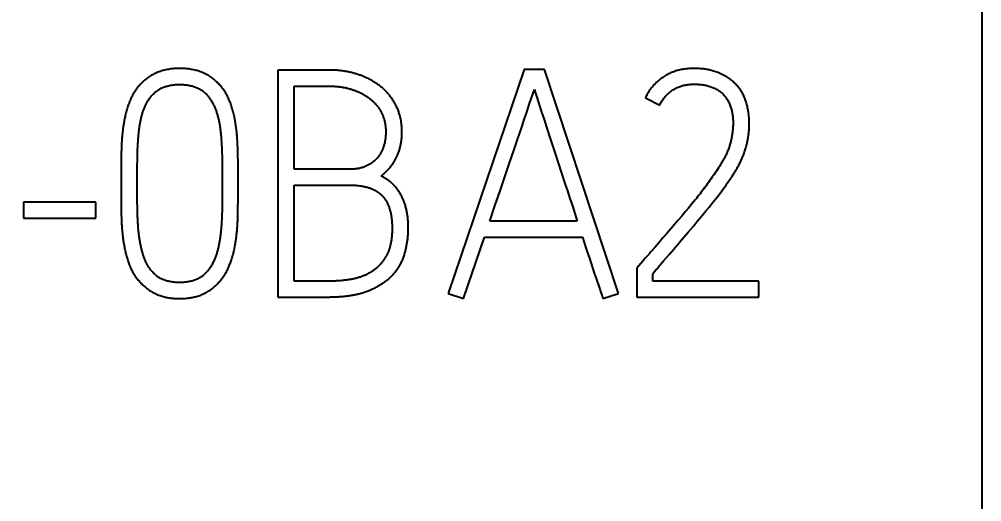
# Model space of a CAD drawing. Extents: x 0 to 420, y 0 to 297.
# Drawn here: x 139.52 to 146.31, y 170.71 to 174.1 of the extents above; entities that cross this region are included whole.
import ezdxf
from ezdxf.enums import TextEntityAlignment as Align

# ---------------------------------------------------------------- set-up
doc = ezdxf.new("R2010")
doc.units = 0
doc.header["$LTSCALE"] = 23.1
for name, color, linetype in [('10000_FRONT', 7, 'CONTINUOUS'), ('10100_DIM_FRONT', 7, 'CONTINUOUS'), ('10500_FRONT_LABELING', 7, 'CONTINUOUS')]:
    doc.layers.add(name, color=color, linetype=linetype)
doc.dimstyles.get("Standard").update_dxf_attribs({"dimtxt": 2.5, "dimasz": 2.5, "dimexe": 1.25, "dimexo": 0.625, "dimtad": 1, "dimcen": 2.5, "dimazin": 3, "dimtfac": 1, "dimtmove": 0, "dimatfit": 3})

# ---------------------------------------------------------------- blocks, each defined once
blk = doc.blocks.new('*D1')
at = {"layer": '10100_DIM_FRONT', "linetype": 'CONTINUOUS'}
for p, q in [((146.3081, 189.647), (146.3081, 124.8979)), ((102.8081, 149.198), (102.8081, 124.8979)), ((102.8081, 126.8979), (124.5581, 126.8979)), ((146.3081, 126.8979), (124.5581, 126.8979))]:
    blk.add_line(p, q, dxfattribs=at)
for points in [[(106.3081, 127.3979), (102.8081, 126.8979), (106.3081, 126.3979)], [(142.8081, 126.3979), (146.3081, 126.8979), (142.8081, 127.3979)]]:
    blk.add_solid(points, dxfattribs=at)
blk.add_text('43,5', height=3.5, dxfattribs=at).set_placement((120.5248, 127.7729), (130.2748, 127.7729), align=Align.FIT)

msp = doc.modelspace()

# ---------------------------------------------------------------- linework, layer by layer
at = {"layer": '10000_FRONT', "color": 7, "linetype": 'CONTINUOUS'}
msp.add_line((146.3081, 234.648), (146.3081, 144.648), dxfattribs=at)
at = {"layer": '10500_FRONT_LABELING', "color": 7, "linetype": 'CONTINUOUS'}
for p, q in [((141.3466, 173.7457), (141.3466, 172.148)), ((143.0829, 173.7502), (142.5481, 172.1724)), ((143.2261, 173.7502), (143.0829, 173.7502)), ((143.7475, 172.1724), (143.2261, 173.7502)), ((141.4607, 173.0467), (141.4607, 173.6326)), ((143.1718, 173.5553), (143.2058, 173.4494)), ((143.9376, 173.5505), (144.0383, 173.4994)), ((143.2058, 173.4494), (143.2229, 173.3964)), ((143.0386, 173.2643), (143.0658, 173.3435)), ((143.0658, 173.3435), (143.0837, 173.3964)), ((143.2229, 173.3964), (143.2401, 173.3435)), ((143.2401, 173.3435), (143.266, 173.2642)), ((140.363, 173.2641), (140.364, 173.2764)), ((140.364, 173.2764), (140.3652, 173.2886)), ((140.9438, 173.3021), (140.945, 173.2899)), ((140.945, 173.2899), (140.9461, 173.2777)), ((140.9461, 173.2777), (140.9472, 173.2655)), ((140.9472, 173.2655), (140.9481, 173.2533)), ((140.3586, 173.1908), (140.3592, 173.203)), ((140.3592, 173.203), (140.3598, 173.2152)), ((140.3598, 173.2152), (140.3604, 173.2275)), ((140.3604, 173.2275), (140.3612, 173.2397)), ((140.3612, 173.2397), (140.3621, 173.2519)), ((140.3621, 173.2519), (140.363, 173.2641)), ((140.9481, 173.2533), (140.949, 173.241)), ((140.949, 173.241), (140.9498, 173.2288)), ((140.9498, 173.2288), (140.9505, 173.2165)), ((140.9505, 173.2165), (140.9511, 173.2042)), ((140.9511, 173.2042), (140.9516, 173.1919)), ((141.0639, 173.2005), (141.0632, 173.2172)), ((141.0644, 173.1838), (141.0639, 173.2005)), ((143.0114, 173.1851), (143.0386, 173.2643)), ((143.266, 173.2642), (143.3007, 173.1585)), ((140.2428, 173.1506), (140.2424, 173.1255)), ((140.2432, 173.1673), (140.2428, 173.1506)), ((140.2436, 173.184), (140.2432, 173.1673)), ((140.3569, 173.1295), (140.3573, 173.1479)), ((140.3573, 173.1479), (140.3578, 173.1663)), ((140.3578, 173.1663), (140.3582, 173.1785)), ((140.3582, 173.1785), (140.3586, 173.1908)), ((140.9516, 173.1919), (140.9521, 173.1796)), ((140.9521, 173.1796), (140.9527, 173.1611)), ((140.9527, 173.1611), (140.9531, 173.1427)), ((140.9531, 173.1427), (140.9535, 173.1242)), ((141.0649, 173.1671), (141.0644, 173.1838)), ((141.0654, 173.142), (141.0649, 173.1671)), ((141.066, 173.1002), (141.0654, 173.142)), ((142.9753, 173.0794), (142.9933, 173.1323)), ((142.9933, 173.1323), (143.0114, 173.1851)), ((143.3007, 173.1585), (143.3443, 173.0265)), ((140.2424, 173.1255), (140.2417, 173.0585)), ((140.3558, 173.0499), (140.3561, 173.0805)), ((140.3561, 173.0805), (140.3565, 173.105)), ((140.3565, 173.105), (140.3569, 173.1295)), ((140.9535, 173.1242), (140.9539, 173.0996)), ((140.9539, 173.0996), (140.9543, 173.0688)), ((140.9543, 173.0688), (140.9546, 173.038)), ((141.0665, 173.0416), (141.066, 173.1002)), ((142.9483, 173.0001), (142.9753, 173.0794)), ((140.2413, 173.0082), (140.2412, 172.9335)), ((140.2417, 173.0585), (140.2413, 173.0082)), ((140.3553, 172.9641), (140.3554, 172.9947)), ((140.3554, 172.9947), (140.3556, 173.0254)), ((140.3556, 173.0254), (140.3558, 173.0499)), ((140.9546, 173.038), (140.9548, 173.0134)), ((140.9548, 173.0134), (140.955, 172.9826)), ((141.0668, 172.9914), (141.0665, 173.0416)), ((141.8522, 173.0467), (141.4607, 173.0467)), ((142.9126, 172.8944), (142.9483, 173.0001)), ((143.3443, 173.0265), (143.3705, 172.9472)), ((144.4141, 172.9998), (144.4061, 172.9883)), ((144.4221, 173.0114), (144.4141, 172.9998)), ((144.43, 173.023), (144.4221, 173.0114)), ((144.4378, 173.0347), (144.43, 173.023)), ((144.4456, 173.0465), (144.4378, 173.0347)), ((144.4532, 173.0583), (144.4456, 173.0465)), ((140.2412, 172.9335), (140.2413, 172.8788)), ((140.3553, 172.9205), (140.3553, 172.9641)), ((140.955, 172.9335), (140.9549, 172.9075)), ((140.955, 172.9826), (140.955, 172.9335)), ((141.0669, 172.9579), (141.0668, 172.9914)), ((141.0668, 172.8864), (141.0669, 172.9579)), ((141.4607, 172.2589), (141.4607, 172.9358)), ((143.3705, 172.9472), (143.3879, 172.8944)), ((144.365, 172.9312), (144.3566, 172.92)), ((144.3733, 172.9425), (144.365, 172.9312)), ((144.3816, 172.9539), (144.3733, 172.9425)), ((144.3898, 172.9653), (144.3816, 172.9539)), ((144.398, 172.9768), (144.3898, 172.9653)), ((144.4061, 172.9883), (144.398, 172.9768)), ((144.4964, 172.9233), (144.5056, 172.9361)), ((144.5056, 172.9361), (144.5147, 172.949)), ((144.5147, 172.949), (144.5237, 172.9619)), ((144.5237, 172.9619), (144.5327, 172.9749)), ((140.2413, 172.8788), (140.2418, 172.8241)), ((140.3554, 172.8945), (140.3553, 172.9205)), ((140.3556, 172.8685), (140.3554, 172.8945)), ((140.3558, 172.8425), (140.3556, 172.8685)), ((140.9548, 172.8815), (140.9546, 172.8554)), ((140.9549, 172.9075), (140.9548, 172.8815)), ((141.0664, 172.8313), (141.0668, 172.8864)), ((142.8769, 172.7886), (142.9126, 172.8944)), ((143.3879, 172.8944), (143.4052, 172.8415)), ((144.3139, 172.8643), (144.3052, 172.8532)), ((144.3225, 172.8753), (144.3139, 172.8643)), ((144.3311, 172.8864), (144.3225, 172.8753)), ((144.3396, 172.8976), (144.3311, 172.8864)), ((144.3481, 172.9087), (144.3396, 172.8976)), ((144.3566, 172.92), (144.3481, 172.9087)), ((144.4397, 172.8478), (144.4493, 172.8603)), ((144.4493, 172.8603), (144.4589, 172.8728)), ((144.4589, 172.8728), (144.4684, 172.8853)), ((144.4684, 172.8853), (144.4778, 172.8979)), ((144.4778, 172.8979), (144.4871, 172.9106)), ((144.4871, 172.9106), (144.4964, 172.9233)), ((139.5543, 172.8159), (139.5543, 172.7027)), ((140.0644, 172.8159), (139.5543, 172.8159)), ((140.0644, 172.7027), (140.0644, 172.8159)), ((140.2418, 172.8241), (140.2425, 172.7616)), ((140.3562, 172.81), (140.3558, 172.8425)), ((140.3566, 172.784), (140.3562, 172.81)), ((140.9539, 172.7969), (140.9535, 172.7708)), ((140.9544, 172.8294), (140.9539, 172.7969)), ((140.9546, 172.8554), (140.9544, 172.8294)), ((141.0657, 172.7685), (141.0664, 172.8313)), ((143.4052, 172.8415), (143.4224, 172.7886)), ((144.2655, 172.8041), (144.2521, 172.7879)), ((144.2788, 172.8204), (144.2655, 172.8041)), ((144.2877, 172.8313), (144.2788, 172.8204)), ((144.2964, 172.8423), (144.2877, 172.8313)), ((144.3052, 172.8532), (144.2964, 172.8423)), ((144.3858, 172.7802), (144.4007, 172.7985)), ((144.4007, 172.7985), (144.4154, 172.8169)), ((144.4154, 172.8169), (144.43, 172.8354)), ((144.43, 172.8354), (144.4397, 172.8478)), ((140.2425, 172.7616), (140.2429, 172.7382)), ((140.2429, 172.7382), (140.2433, 172.7226)), ((140.3569, 172.7645), (140.3566, 172.784)), ((140.3574, 172.745), (140.3569, 172.7645)), ((140.3579, 172.7255), (140.3574, 172.745)), ((140.3584, 172.7125), (140.3579, 172.7255)), ((140.9526, 172.7318), (140.9521, 172.7188)), ((140.9531, 172.7513), (140.9526, 172.7318)), ((140.9535, 172.7708), (140.9531, 172.7513)), ((141.0646, 172.7135), (141.065, 172.7292)), ((141.065, 172.7292), (141.0653, 172.7449)), ((141.0653, 172.7449), (141.0657, 172.7685)), ((142.8412, 172.6828), (142.8769, 172.7886)), ((143.4224, 172.7886), (143.4395, 172.7357)), ((143.4395, 172.7357), (143.4566, 172.6828)), ((144.2206, 172.7502), (144.1934, 172.7181)), ((144.2386, 172.7717), (144.2206, 172.7502)), ((144.2521, 172.7879), (144.2386, 172.7717)), ((144.3359, 172.7194), (144.3659, 172.7558)), ((144.3659, 172.7558), (144.3858, 172.7802)), ((139.5543, 172.7027), (140.0644, 172.7027)), ((140.2433, 172.7226), (140.2437, 172.707)), ((140.2437, 172.707), (140.2442, 172.6914)), ((140.2442, 172.6914), (140.2449, 172.6758)), ((140.3589, 172.6995), (140.3584, 172.7125)), ((140.3596, 172.6865), (140.3589, 172.6995)), ((140.3603, 172.6735), (140.3596, 172.6865)), ((140.9496, 172.6668), (140.9487, 172.6539)), ((140.9516, 172.7058), (140.9511, 172.6928)), ((140.9521, 172.7188), (140.9516, 172.7058)), ((141.0641, 172.6978), (141.0646, 172.7135)), ((143.4566, 172.6828), (142.8412, 172.6828)), ((144.1435, 172.6593), (144.1161, 172.6273)), ((144.1662, 172.686), (144.1435, 172.6593)), ((144.1934, 172.7181), (144.1662, 172.686)), ((144.2754, 172.647), (144.3057, 172.6831)), ((144.3057, 172.6831), (144.3359, 172.7194)), ((140.3631, 172.6348), (140.3621, 172.6477)), ((140.3643, 172.6219), (140.3631, 172.6348)), ((140.3656, 172.609), (140.3643, 172.6219)), ((140.9477, 172.6409), (140.9465, 172.628)), ((140.9487, 172.6539), (140.9477, 172.6409)), ((144.0887, 172.5953), (144.0612, 172.5634)), ((144.1161, 172.6273), (144.0887, 172.5953)), ((144.2398, 172.605), (144.2754, 172.647)), ((142.6555, 172.1369), (142.8032, 172.5696)), ((142.8032, 172.5696), (143.4946, 172.5696)), ((143.4946, 172.5696), (143.5063, 172.5323)), ((143.5063, 172.5323), (143.5181, 172.4951)), ((144.0336, 172.5316), (144.006, 172.4998)), ((144.0612, 172.5634), (144.0336, 172.5316)), ((143.5181, 172.4951), (143.5301, 172.4579)), ((143.5301, 172.4579), (143.5422, 172.4207)), ((144.1066, 172.4498), (144.1373, 172.4856)), ((144.1373, 172.4856), (144.1476, 172.4975)), ((143.5422, 172.4207), (143.5544, 172.3836)), ((143.5544, 172.3836), (143.5668, 172.3466)), ((143.9045, 172.3835), (143.8772, 172.3521)), ((143.9506, 172.4364), (143.9368, 172.4205)), ((144.0402, 172.372), (144.0555, 172.39)), ((144.0555, 172.39), (144.0657, 172.4019)), ((144.0657, 172.4019), (144.1066, 172.4498)), ((143.5668, 172.3466), (143.5794, 172.3096)), ((143.8772, 172.3521), (143.8772, 172.148)), ((143.9891, 172.3122), (143.9942, 172.3182)), ((144.0299, 172.3601), (144.0402, 172.372)), ((141.7034, 172.2589), (141.4607, 172.2589)), ((141.7977, 172.2637), (141.7867, 172.2628)), ((141.8088, 172.2648), (141.7977, 172.2637)), ((143.5794, 172.3096), (143.5878, 172.2849)), ((143.9891, 172.2589), (143.9891, 172.3122)), ((144.7365, 172.2589), (143.9891, 172.2589)), ((144.7365, 172.148), (144.7365, 172.2589)), ((141.3466, 172.148), (141.7046, 172.148)), ((142.5481, 172.1724), (142.6555, 172.1369)), ((143.6378, 172.1369), (143.7475, 172.1724)), ((143.8772, 172.148), (144.7365, 172.148))]:
    msp.add_line(p, q, dxfattribs=at)
for points in [[(141.0632, 173.2172), (141.0629, 173.2255), (141.0624, 173.2339), (141.062, 173.2422), (141.0614, 173.2505), (141.0609, 173.2589), (141.0603, 173.2672), (141.0596, 173.2755), (141.0589, 173.2838), (141.0582, 173.2921), (141.0574, 173.3005), (141.0566, 173.3088), (141.0557, 173.3171), (141.0547, 173.3254), (141.0538, 173.3337), (141.0527, 173.342), (141.0516, 173.3502), (141.0504, 173.3585), (141.0492, 173.3668), (141.0479, 173.3751), (141.0466, 173.3833), (141.0451, 173.3916), (141.0436, 173.3999), (141.042, 173.4081), (141.0403, 173.4163), (141.0384, 173.4246), (141.0365, 173.4328), (141.0345, 173.441), (141.0324, 173.4492), (141.0302, 173.4574), (141.0279, 173.4656), (141.0255, 173.4738), (141.023, 173.4819), (141.0204, 173.49), (141.0177, 173.4981), (141.0148, 173.5061), (141.0119, 173.514), (141.0088, 173.5219), (141.0056, 173.5298), (141.0023, 173.5376), (140.9988, 173.5453), (140.9952, 173.5529), (140.9914, 173.5605), (140.9875, 173.5681), (140.9834, 173.5755), (140.9791, 173.5829), (140.9746, 173.5902), (140.97, 173.5974), (140.9652, 173.6044), (140.9603, 173.6114), (140.9552, 173.6182), (140.95, 173.6248), (140.9447, 173.6314), (140.9392, 173.6379), (140.9336, 173.6442), (140.9279, 173.6503), (140.922, 173.6564), (140.916, 173.6623), (140.9098, 173.6681), (140.9034, 173.6737), (140.8969, 173.6792), (140.8902, 173.6845), (140.8834, 173.6897), (140.8764, 173.6947), (140.8694, 173.6995), (140.8622, 173.7041), (140.8549, 173.7085), (140.8476, 173.7126), (140.8401, 173.7166), (140.8325, 173.7203), (140.8249, 173.7239), (140.8171, 173.7272), (140.8093, 173.7304), (140.8014, 173.7334), (140.7933, 173.7362), (140.7852, 173.7388), (140.777, 173.7412), (140.7687, 173.7434), (140.7604, 173.7454), (140.7521, 173.7473), (140.7438, 173.749), (140.7354, 173.7505), (140.727, 173.7518), (140.7186, 173.7529), (140.7102, 173.7539), (140.7018, 173.7548), (140.6934, 173.7555), (140.6849, 173.756), (140.6765, 173.7564), (140.668, 173.7567), (140.6595, 173.7568), (140.651, 173.7568), (140.6425, 173.7567), (140.634, 173.7564), (140.6255, 173.756), (140.617, 173.7555), (140.6085, 173.7548), (140.6, 173.7539), (140.5916, 173.7529), (140.5832, 173.7518), (140.5748, 173.7504), (140.5665, 173.749), (140.5582, 173.7473), (140.5499, 173.7455), (140.5417, 173.7434), (140.5335, 173.7412), (140.5254, 173.7388), (140.5173, 173.7363), (140.5092, 173.7335), (140.5012, 173.7305), (140.4933, 173.7273), (140.4855, 173.7239), (140.4777, 173.7203), (140.4701, 173.7166), (140.4626, 173.7126), (140.4553, 173.7084), (140.448, 173.704), (140.4409, 173.6995), (140.4339, 173.6947), (140.427, 173.6898), (140.4203, 173.6847), (140.4136, 173.6794), (140.4071, 173.6739), (140.4007, 173.6682), (140.3944, 173.6624), (140.3883, 173.6564), (140.3824, 173.6503), (140.3766, 173.6441), (140.371, 173.6378), (140.3655, 173.6313), (140.3602, 173.6247), (140.355, 173.618), (140.3499, 173.6112), (140.345, 173.6042), (140.3402, 173.5972), (140.3356, 173.59), (140.3311, 173.5827), (140.3268, 173.5753), (140.3227, 173.5679), (140.3188, 173.5604), (140.315, 173.5528), (140.3114, 173.5452), (140.308, 173.5375), (140.3047, 173.5298), (140.3015, 173.522), (140.2984, 173.5141), (140.2955, 173.5062), (140.2927, 173.4983), (140.2899, 173.4903), (140.2873, 173.4823), (140.2848, 173.4742), (140.2823, 173.4661), (140.28, 173.458), (140.2777, 173.4498), (140.2756, 173.4416), (140.2735, 173.4334), (140.2715, 173.4252), (140.2696, 173.4169), (140.2678, 173.4086), (140.2661, 173.4004), (140.2644, 173.3921), (140.2629, 173.3838), (140.2614, 173.3756), (140.26, 173.3673), (140.2587, 173.359), (140.2574, 173.3507), (140.2562, 173.3424), (140.2551, 173.3341), (140.254, 173.3258)], [(142.0738, 173.0001), (142.079, 173.004), (142.0842, 173.0081), (142.0893, 173.0122), (142.0943, 173.0164), (142.0993, 173.0206), (142.1041, 173.025), (142.1088, 173.0295), (142.1135, 173.034), (142.118, 173.0386), (142.1225, 173.0433), (142.1269, 173.0481), (142.1312, 173.053), (142.1354, 173.0579), (142.1396, 173.063), (142.1436, 173.0681), (142.1476, 173.0733), (142.1515, 173.0786), (142.1553, 173.084), (142.1589, 173.0894), (142.1625, 173.0949), (142.166, 173.1004), (142.1694, 173.106), (142.1726, 173.1117), (142.1758, 173.1174), (142.1789, 173.1231), (142.1818, 173.1289), (142.1846, 173.1348), (142.1874, 173.1407), (142.19, 173.1466), (142.1925, 173.1526), (142.1949, 173.1587), (142.1972, 173.1647), (142.1994, 173.1709), (142.2015, 173.1771), (142.2034, 173.1833), (142.2053, 173.1896), (142.2071, 173.196), (142.2087, 173.2023), (142.2102, 173.2087), (142.2117, 173.2151), (142.213, 173.2215), (142.2142, 173.2279), (142.2153, 173.2343), (142.2163, 173.2407), (142.2172, 173.2471), (142.218, 173.2535), (142.2188, 173.26), (142.2194, 173.2664), (142.2199, 173.2729), (142.2204, 173.2794), (142.2208, 173.2859), (142.2211, 173.2923), (142.2213, 173.2988), (142.2214, 173.3053), (142.2214, 173.3118), (142.2214, 173.3184), (142.2213, 173.3249), (142.2211, 173.3314), (142.2207, 173.338), (142.2203, 173.3445), (142.2199, 173.351), (142.2193, 173.3576), (142.2186, 173.364), (142.2178, 173.3705), (142.2169, 173.3769), (142.2159, 173.3833), (142.2149, 173.3897), (142.2137, 173.3961), (142.2124, 173.4024), (142.211, 173.4087), (142.2095, 173.415), (142.2079, 173.4213), (142.2062, 173.4275), (142.2044, 173.4337), (142.2025, 173.4398), (142.2005, 173.446), (142.1984, 173.4521), (142.1962, 173.4582), (142.1938, 173.4643), (142.1914, 173.4703), (142.1888, 173.4763), (142.1862, 173.4823), (142.1834, 173.4882), (142.1806, 173.4941), (142.1776, 173.5), (142.1746, 173.5058), (142.1715, 173.5115), (142.1682, 173.5172), (142.1649, 173.5228), (142.1616, 173.5283), (142.1581, 173.5338), (142.1545, 173.5393), (142.1509, 173.5446), (142.1471, 173.5499), (142.1433, 173.5551), (142.1394, 173.5603), (142.1354, 173.5654), (142.1313, 173.5705), (142.1271, 173.5755), (142.1229, 173.5804), (142.1185, 173.5853), (142.1141, 173.5901), (142.1096, 173.5948), (142.1049, 173.5995), (142.1003, 173.6041), (142.0955, 173.6086), (142.0907, 173.613), (142.0858, 173.6174), (142.0809, 173.6217), (142.0759, 173.6258), (142.0708, 173.6299), (142.0657, 173.634), (142.0605, 173.6379), (142.0553, 173.6418), (142.05, 173.6456), (142.0447, 173.6493), (142.0393, 173.6529), (142.0338, 173.6565), (142.0283, 173.66), (142.0228, 173.6634), (142.0172, 173.6668), (142.0115, 173.6701), (142.0058, 173.6733), (142, 173.6764), (141.9942, 173.6795), (141.9884, 173.6825), (141.9825, 173.6854), (141.9766, 173.6882), (141.9707, 173.691), (141.9648, 173.6937), (141.9588, 173.6963), (141.9528, 173.6989), (141.9468, 173.7013), (141.9408, 173.7037), (141.9348, 173.7061), (141.9287, 173.7083), (141.9226, 173.7105), (141.9165, 173.7127), (141.9103, 173.7147), (141.9041, 173.7167), (141.898, 173.7186), (141.8918, 173.7205), (141.8855, 173.7223), (141.8793, 173.724), (141.873, 173.7256), (141.8667, 173.7272), (141.8604, 173.7287), (141.854, 173.7302), (141.8477, 173.7316), (141.8413, 173.7329), (141.8349, 173.7341), (141.8284, 173.7353), (141.822, 173.7364), (141.8155, 173.7375), (141.809, 173.7384), (141.8025, 173.7393), (141.796, 173.7402), (141.7895, 173.741), (141.783, 173.7417), (141.7765, 173.7424), (141.77, 173.743), (141.7635, 173.7435), (141.7569, 173.744), (141.7504, 173.7444), (141.7439, 173.7448), (141.7373, 173.7451), (141.7308, 173.7453), (141.7242, 173.7455), (141.7177, 173.7456), (141.7111, 173.7457), (141.3466, 173.7457)], [(144.5833, 173.6356), (144.578, 173.6415), (144.5726, 173.6473), (144.5671, 173.6531), (144.5615, 173.6588), (144.5557, 173.6643), (144.5498, 173.6696), (144.5438, 173.6748), (144.5377, 173.6798), (144.5314, 173.6845), (144.525, 173.6891), (144.5185, 173.6934), (144.5118, 173.6976), (144.5051, 173.7016), (144.4982, 173.7055), (144.4913, 173.7092), (144.4842, 173.7127), (144.477, 173.7161), (144.4698, 173.7194), (144.4625, 173.7225), (144.4551, 173.7255), (144.4477, 173.7283), (144.4402, 173.731), (144.4327, 173.7335), (144.4252, 173.7359), (144.4177, 173.7383), (144.4101, 173.7404), (144.4025, 173.7425), (144.3949, 173.7444), (144.3872, 173.7462), (144.3795, 173.7478), (144.3718, 173.7493), (144.364, 173.7507), (144.3562, 173.7519), (144.3484, 173.7529), (144.3405, 173.7538), (144.3326, 173.7546), (144.3246, 173.7552), (144.3167, 173.7558), (144.3087, 173.7562), (144.3008, 173.7565), (144.2929, 173.7567), (144.2849, 173.7568), (144.277, 173.7568), (144.2691, 173.7567), (144.2612, 173.7565), (144.2533, 173.7561), (144.2454, 173.7556), (144.2375, 173.755), (144.2297, 173.7543), (144.2218, 173.7535), (144.214, 173.7525), (144.2061, 173.7513), (144.1983, 173.7501), (144.1905, 173.7486), (144.1827, 173.747), (144.1749, 173.7453), (144.1671, 173.7433), (144.1594, 173.7413), (144.1518, 173.739), (144.1442, 173.7366), (144.1368, 173.734), (144.1294, 173.7312), (144.122, 173.7283), (144.1148, 173.7252), (144.1076, 173.7219), (144.1005, 173.7184), (144.0935, 173.7148), (144.0865, 173.711), (144.0796, 173.7071), (144.0728, 173.7029), (144.0661, 173.6986), (144.0594, 173.6942), (144.0529, 173.6896), (144.0465, 173.6849), (144.0402, 173.6801), (144.034, 173.6751), (144.028, 173.67), (144.0221, 173.6648), (144.0163, 173.6594), (144.0106, 173.654), (144.005, 173.6484), (143.9995, 173.6426), (143.9942, 173.6368), (143.989, 173.6308), (143.9839, 173.6246), (143.9789, 173.6184), (143.9741, 173.612), (143.9694, 173.6056), (143.9649, 173.599), (143.9605, 173.5924), (143.9563, 173.5856), (143.9522, 173.5788), (143.9483, 173.5719), (143.9446, 173.5648), (143.9411, 173.5577), (143.9376, 173.5505)], [(140.3652, 173.2886), (140.3664, 173.3008), (140.367, 173.3069), (140.3677, 173.313), (140.3684, 173.3191), (140.3692, 173.3252), (140.3699, 173.3313), (140.3707, 173.3374), (140.3716, 173.3435), (140.3725, 173.3495), (140.3734, 173.3556), (140.3744, 173.3616), (140.3754, 173.3677), (140.3765, 173.3737), (140.3776, 173.3797), (140.3788, 173.3857), (140.38, 173.3917), (140.3813, 173.3976), (140.3827, 173.4036), (140.3841, 173.4095), (140.3855, 173.4154), (140.3871, 173.4213), (140.3886, 173.4272), (140.3903, 173.433), (140.392, 173.4389), (140.3937, 173.4447), (140.3956, 173.4505), (140.3975, 173.4563), (140.3995, 173.4621), (140.4016, 173.4678), (140.4037, 173.4735), (140.406, 173.4792), (140.4083, 173.4849), (140.4108, 173.4905), (140.4133, 173.4961), (140.416, 173.5017), (140.4188, 173.5072), (140.4217, 173.5127), (140.4248, 173.5181), (140.4279, 173.5235), (140.4311, 173.5288), (140.4345, 173.5339), (140.4379, 173.5391), (140.4415, 173.5441), (140.4452, 173.5491), (140.4489, 173.5539), (140.4528, 173.5587), (140.4568, 173.5635), (140.4609, 173.5681), (140.4651, 173.5727), (140.4695, 173.5771), (140.4739, 173.5815), (140.4785, 173.5857), (140.4831, 173.5897), (140.4878, 173.5937), (140.4926, 173.5975), (140.4976, 173.6011), (140.5026, 173.6046), (140.5077, 173.608), (140.513, 173.6112), (140.5183, 173.6142), (140.5238, 173.6171), (140.5294, 173.6198), (140.5351, 173.6223), (140.5409, 173.6247), (140.5467, 173.6269), (140.5526, 173.6289), (140.5584, 173.6308), (140.5644, 173.6325), (140.5703, 173.634), (140.5763, 173.6355), (140.5824, 173.6368), (140.5884, 173.638), (140.5945, 173.639), (140.6006, 173.64), (140.6068, 173.6408), (140.6129, 173.6415), (140.6191, 173.6421), (140.6253, 173.6426), (140.6315, 173.643), (140.6377, 173.6433), (140.6439, 173.6435), (140.65, 173.6436), (140.6562, 173.6437), (140.6624, 173.6436), (140.6685, 173.6434), (140.6747, 173.6432), (140.6808, 173.6429), (140.6869, 173.6424), (140.693, 173.6419), (140.6991, 173.6412), (140.7052, 173.6405), (140.7113, 173.6396), (140.7174, 173.6386), (140.7235, 173.6375), (140.7295, 173.6362), (140.7356, 173.6348), (140.7416, 173.6333), (140.7477, 173.6316), (140.7536, 173.6298), (140.7595, 173.6278), (140.7654, 173.6257), (140.7712, 173.6235), (140.7769, 173.621), (140.7825, 173.6185), (140.7881, 173.6157), (140.7936, 173.6128), (140.799, 173.6098), (140.8043, 173.6065), (140.8095, 173.6031), (140.8147, 173.5996), (140.8197, 173.5958), (140.8246, 173.592), (140.8293, 173.588), (140.8339, 173.5838), (140.8384, 173.5796), (140.8427, 173.5751), (140.8469, 173.5706), (140.8509, 173.5659), (140.8549, 173.5611), (140.8587, 173.5562), (140.8625, 173.5512), (140.8661, 173.5462), (140.8697, 173.541), (140.8731, 173.5359), (140.8765, 173.5307), (140.8798, 173.5254), (140.8829, 173.5201), (140.886, 173.5147), (140.8889, 173.5093), (140.8918, 173.5038), (140.8945, 173.4983), (140.8972, 173.4928), (140.8997, 173.4871), (140.9022, 173.4815), (140.9046, 173.4758), (140.9068, 173.47), (140.9091, 173.4642), (140.9112, 173.4584), (140.9133, 173.4525), (140.9152, 173.4466), (140.9171, 173.4407), (140.919, 173.4348), (140.9207, 173.4288), (140.9224, 173.4229)], [(141.4607, 173.6326), (141.7099, 173.6325), (141.7152, 173.6325), (141.7205, 173.6324), (141.7258, 173.6322), (141.7311, 173.632), (141.7364, 173.6318), (141.7417, 173.6315), (141.747, 173.6312), (141.7522, 173.6308), (141.7575, 173.6304), (141.7627, 173.63), (141.768, 173.6295), (141.7732, 173.6289), (141.7784, 173.6283), (141.7836, 173.6276), (141.7888, 173.6269), (141.794, 173.6262), (141.7992, 173.6254), (141.8044, 173.6245), (141.8096, 173.6236), (141.8147, 173.6226), (141.8199, 173.6216), (141.825, 173.6205), (141.8301, 173.6194), (141.8353, 173.6182), (141.8404, 173.617), (141.8455, 173.6157), (141.8506, 173.6143), (141.8556, 173.6129), (141.8607, 173.6115), (141.8658, 173.6099), (141.8708, 173.6083), (141.8759, 173.6067), (141.8809, 173.605), (141.8859, 173.6032), (141.8909, 173.6014), (141.8959, 173.5995), (141.9009, 173.5975), (141.9058, 173.5955), (141.9107, 173.5934), (141.9156, 173.5913), (141.9205, 173.5891), (141.9253, 173.5869), (141.9301, 173.5846), (141.9348, 173.5822), (141.9395, 173.5798), (141.9442, 173.5773), (141.9489, 173.5747), (141.9535, 173.5721), (141.958, 173.5694), (141.9626, 173.5667), (141.9671, 173.5639), (141.9715, 173.561), (141.9759, 173.5581), (141.9803, 173.555), (141.9846, 173.552), (141.9889, 173.5488), (141.9932, 173.5456), (141.9974, 173.5423), (142.0015, 173.5389), (142.0056, 173.5355), (142.0097, 173.532), (142.0136, 173.5284), (142.0175, 173.5248), (142.0214, 173.5211), (142.0251, 173.5173), (142.0288, 173.5135), (142.0324, 173.5097), (142.036, 173.5057), (142.0394, 173.5017), (142.0428, 173.4977), (142.0461, 173.4935), (142.0494, 173.4894), (142.0526, 173.4851), (142.0557, 173.4808), (142.0587, 173.4764), (142.0617, 173.4719), (142.0645, 173.4674), (142.0673, 173.4629), (142.07, 173.4582), (142.0726, 173.4536), (142.0752, 173.4489), (142.0776, 173.4442), (142.0799, 173.4394), (142.0821, 173.4346), (142.0843, 173.4298), (142.0863, 173.4249), (142.0883, 173.42), (142.0901, 173.415), (142.0919, 173.41), (142.0935, 173.405), (142.0951, 173.4), (142.0966, 173.3949), (142.098, 173.3897), (142.0992, 173.3845), (142.1004, 173.3793), (142.1015, 173.3741), (142.1025, 173.3688), (142.1034, 173.3636), (142.1042, 173.3583), (142.1049, 173.353), (142.1055, 173.3477), (142.106, 173.3425), (142.1064, 173.3372), (142.1068, 173.3319), (142.107, 173.3266), (142.1072, 173.3213), (142.1073, 173.3161), (142.1073, 173.3108), (142.1073, 173.3055), (142.1072, 173.3002), (142.107, 173.2949), (142.1068, 173.2896), (142.1065, 173.2843), (142.1061, 173.279), (142.1056, 173.2737), (142.105, 173.2684), (142.1044, 173.2631), (142.1037, 173.2578), (142.1028, 173.2526), (142.1019, 173.2473), (142.101, 173.2421), (142.0999, 173.2368), (142.0988, 173.2317), (142.0975, 173.2265), (142.0962, 173.2214), (142.0948, 173.2163), (142.0933, 173.2112), (142.0916, 173.2062), (142.0899, 173.2011), (142.0881, 173.1962), (142.0862, 173.1912), (142.0842, 173.1863), (142.082, 173.1814), (142.0798, 173.1765), (142.0774, 173.1717), (142.0749, 173.167), (142.0723, 173.1623), (142.0696, 173.1577), (142.0668, 173.1532), (142.0639, 173.1487), (142.061, 173.1444), (142.0579, 173.1401), (142.0547, 173.1358), (142.0514, 173.1317), (142.048, 173.1276), (142.0445, 173.1236), (142.0409, 173.1196), (142.0372, 173.1158), (142.0334, 173.112), (142.0295, 173.1083), (142.0255, 173.1047), (142.0214, 173.1013), (142.0173, 173.0979), (142.0131, 173.0947), (142.0089, 173.0915), (142.0045, 173.0885), (142.0001, 173.0855), (141.9956, 173.0827), (141.991, 173.08), (141.9864, 173.0774), (141.9817, 173.0749), (141.9769, 173.0725), (141.972, 173.0702), (141.9671, 173.0681), (141.9622, 173.066), (141.9572, 173.0641), (141.9522, 173.0623), (141.9472, 173.0606), (141.9421, 173.059), (141.937, 173.0575), (141.9318, 173.0561), (141.9266, 173.0548), (141.9214, 173.0536), (141.9162, 173.0526), (141.9109, 173.0516), (141.9057, 173.0507), (141.9004, 173.0499), (141.895, 173.0492), (141.8897, 173.0486), (141.8844, 173.0481), (141.879, 173.0477), (141.8737, 173.0473), (141.8683, 173.047), (141.863, 173.0469), (141.8576, 173.0467), (141.8522, 173.0467)], [(143.1192, 173.5022), (143.1457, 173.5817), (143.1545, 173.6081)], [(143.1545, 173.6081), (143.1632, 173.5817), (143.1718, 173.5553)], [(144.0383, 173.4994), (144.0415, 173.5059), (144.0448, 173.5122), (144.0482, 173.5184), (144.0519, 173.5245), (144.0557, 173.5304), (144.0596, 173.5363), (144.0638, 173.542), (144.0681, 173.5476), (144.0725, 173.5532), (144.0771, 173.5586), (144.0819, 173.5639), (144.0868, 173.5691), (144.0919, 173.5741), (144.0971, 173.579), (144.1024, 173.5838), (144.1078, 173.5883), (144.1133, 173.5928), (144.119, 173.597), (144.1247, 173.6011), (144.1306, 173.6051), (144.1366, 173.6089), (144.1427, 173.6125), (144.1489, 173.6159), (144.1553, 173.6192), (144.1618, 173.6223), (144.1683, 173.6252), (144.1749, 173.6279), (144.1816, 173.6303), (144.1883, 173.6326), (144.195, 173.6346), (144.2019, 173.6364), (144.2087, 173.6381), (144.2157, 173.6396), (144.2227, 173.6409), (144.2297, 173.642), (144.2368, 173.643), (144.2438, 173.6438), (144.251, 173.6445), (144.2581, 173.6451), (144.2651, 173.6455), (144.2722, 173.6457), (144.2793, 173.6459), (144.2864, 173.6459), (144.2934, 173.6458), (144.3005, 173.6456), (144.3075, 173.6453), (144.3146, 173.6448), (144.3216, 173.6443), (144.3286, 173.6436), (144.3356, 173.6427), (144.3426, 173.6417), (144.3497, 173.6406), (144.3567, 173.6393), (144.3636, 173.6379), (144.3706, 173.6363), (144.3776, 173.6345), (144.3844, 173.6326), (144.3913, 173.6306), (144.398, 173.6284), (144.4047, 173.626), (144.4113, 173.6234), (144.4179, 173.6206), (144.4243, 173.6177), (144.4307, 173.6146), (144.437, 173.6112), (144.4432, 173.6077), (144.4493, 173.6039), (144.4553, 173.6), (144.4611, 173.5958), (144.4667, 173.5915), (144.4722, 173.587), (144.4775, 173.5823), (144.4826, 173.5775), (144.4876, 173.5725), (144.4924, 173.5673), (144.4971, 173.5619), (144.5015, 173.5564), (144.5059, 173.5506), (144.51, 173.5448), (144.5138, 173.5388), (144.5175, 173.5327), (144.521, 173.5265), (144.5243, 173.5202), (144.5275, 173.5139), (144.5304, 173.5074), (144.5332, 173.5008), (144.5358, 173.4941), (144.5382, 173.4874), (144.5403, 173.4806), (144.5423, 173.4737), (144.5441, 173.4669), (144.5458, 173.46), (144.5473, 173.453), (144.5486, 173.4461), (144.5498, 173.4391), (144.5509, 173.4321), (144.5519, 173.4251), (144.5527, 173.4181), (144.5535, 173.411), (144.5541, 173.404), (144.5545, 173.3969), (144.5549, 173.3898), (144.5551, 173.3826), (144.5552, 173.3755), (144.5552, 173.3684), (144.5551, 173.3613), (144.5549, 173.3542), (144.5546, 173.3471), (144.5542, 173.34), (144.5537, 173.333), (144.5531, 173.3259), (144.5524, 173.3189), (144.5516, 173.3119), (144.5507, 173.3049), (144.5497, 173.2979), (144.5486, 173.291), (144.5475, 173.284), (144.5462, 173.2771), (144.5448, 173.2702), (144.5434, 173.2633), (144.5419, 173.2564), (144.5403, 173.2495), (144.5386, 173.2426), (144.5369, 173.2358), (144.5351, 173.2289), (144.5331, 173.2221), (144.5311, 173.2152), (144.529, 173.2084), (144.5268, 173.2017), (144.5245, 173.1949), (144.5221, 173.1883), (144.5196, 173.1817), (144.517, 173.1751), (144.5142, 173.1686), (144.5114, 173.1622), (144.5085, 173.1558), (144.5055, 173.1495), (144.5025, 173.1432), (144.4993, 173.1369), (144.4961, 173.1307), (144.4928, 173.1245), (144.4894, 173.1184), (144.486, 173.1122), (144.4825, 173.1061), (144.479, 173.1001), (144.4755, 173.0941), (144.4718, 173.088), (144.4682, 173.0821), (144.4645, 173.0761), (144.4608, 173.0701), (144.457, 173.0642), (144.4532, 173.0583)], [(144.5327, 172.9749), (144.5371, 172.9814), (144.5415, 172.988), (144.5459, 172.9946), (144.5502, 173.0012), (144.5545, 173.0078), (144.5588, 173.0145), (144.563, 173.0212), (144.5671, 173.0279), (144.5713, 173.0346), (144.5753, 173.0414), (144.5794, 173.0482), (144.5833, 173.055), (144.5872, 173.0619), (144.591, 173.0687), (144.5948, 173.0756), (144.5985, 173.0826), (144.6021, 173.0895), (144.6056, 173.0966), (144.6091, 173.1036), (144.6125, 173.1107), (144.6157, 173.1178), (144.6189, 173.125), (144.622, 173.1322), (144.625, 173.1395), (144.6279, 173.1468), (144.6308, 173.1541), (144.6335, 173.1615), (144.6362, 173.1689), (144.6387, 173.1763), (144.6412, 173.1838), (144.6435, 173.1914), (144.6458, 173.199), (144.6479, 173.2067), (144.6499, 173.2144), (144.6518, 173.2221), (144.6536, 173.2298), (144.6553, 173.2375), (144.6569, 173.2452), (144.6584, 173.253), (144.6598, 173.2607), (144.6611, 173.2685), (144.6624, 173.2763), (144.6635, 173.284), (144.6645, 173.2918), (144.6654, 173.2996), (144.6662, 173.3074), (144.667, 173.3152), (144.6676, 173.3231), (144.6681, 173.3309), (144.6686, 173.3387), (144.6689, 173.3466), (144.6692, 173.3544), (144.6693, 173.3623), (144.6693, 173.3702), (144.6693, 173.378), (144.6691, 173.3859), (144.6688, 173.3938), (144.6684, 173.4017), (144.6679, 173.4097), (144.6672, 173.4176), (144.6665, 173.4255), (144.6656, 173.4334), (144.6646, 173.4413), (144.6634, 173.4492), (144.6622, 173.457), (144.6609, 173.4648), (144.6594, 173.4726), (144.6578, 173.4803), (144.6562, 173.4881), (144.6543, 173.4958), (144.6523, 173.5034), (144.6502, 173.511), (144.6479, 173.5186), (144.6455, 173.5262), (144.6429, 173.5337), (144.64, 173.5411), (144.637, 173.5486), (144.6338, 173.5559), (144.6305, 173.5631), (144.627, 173.5702), (144.6233, 173.5773), (144.6195, 173.5842), (144.6156, 173.591), (144.6115, 173.5977), (144.6073, 173.6043), (144.6028, 173.6108), (144.5982, 173.6172), (144.5934, 173.6234), (144.5884, 173.6296), (144.5833, 173.6356)], [(143.0837, 173.3964), (143.0927, 173.4228), (143.1016, 173.4493), (143.1192, 173.5022)], [(140.9224, 173.4229), (140.924, 173.4169), (140.9256, 173.4109), (140.927, 173.4049), (140.9285, 173.399), (140.9298, 173.393), (140.9311, 173.387), (140.9323, 173.3809), (140.9335, 173.3749), (140.9346, 173.3689), (140.9357, 173.3628), (140.9367, 173.3568), (140.9376, 173.3507), (140.9385, 173.3447), (140.9394, 173.3386), (140.9402, 173.3326), (140.941, 173.3265), (140.9417, 173.3204), (140.9425, 173.3143), (140.9431, 173.3082), (140.9438, 173.3021)], [(140.254, 173.3258), (140.253, 173.3175), (140.252, 173.3092), (140.2511, 173.3008), (140.2503, 173.2925), (140.2495, 173.2842), (140.2487, 173.2759), (140.248, 173.2675), (140.2474, 173.2592), (140.2468, 173.2509), (140.2462, 173.2425), (140.2457, 173.2342), (140.2453, 173.2258), (140.2449, 173.2175), (140.2445, 173.2091), (140.2442, 173.2008), (140.2436, 173.184)], [(141.7046, 172.148), (141.7114, 172.148), (141.7181, 172.1481), (141.7249, 172.1482), (141.7316, 172.1484), (141.7384, 172.1486), (141.7451, 172.1488), (141.7518, 172.1491), (141.7586, 172.1494), (141.7653, 172.1497), (141.772, 172.1501), (141.7787, 172.1505), (141.7854, 172.151), (141.7921, 172.1515), (141.7988, 172.152), (141.8054, 172.1526), (141.8121, 172.1532), (141.8188, 172.1539), (141.8254, 172.1546), (141.8321, 172.1554), (141.8387, 172.1563), (141.8454, 172.1571), (141.852, 172.1581), (141.8586, 172.1591), (141.8652, 172.1601), (141.8718, 172.1612), (141.8784, 172.1624), (141.885, 172.1637), (141.8915, 172.165), (141.8981, 172.1663), (141.9046, 172.1678), (141.9112, 172.1693), (141.9177, 172.1709), (141.9242, 172.1726), (141.9307, 172.1743), (141.9372, 172.1761), (141.9437, 172.178), (141.9502, 172.18), (141.9566, 172.1821), (141.9631, 172.1842), (141.9695, 172.1864), (141.9759, 172.1888), (141.9823, 172.1912), (141.9887, 172.1936), (141.995, 172.1962), (142.0013, 172.1988), (142.0075, 172.2016), (142.0137, 172.2044), (142.0199, 172.2072), (142.026, 172.2102), (142.0321, 172.2132), (142.0381, 172.2163), (142.0441, 172.2194), (142.0501, 172.2227), (142.056, 172.226), (142.0619, 172.2294), (142.0677, 172.2328), (142.0735, 172.2363), (142.0793, 172.24), (142.085, 172.2437), (142.0906, 172.2475), (142.0962, 172.2514), (142.1018, 172.2554), (142.1073, 172.2595), (142.1127, 172.2636), (142.118, 172.2679), (142.1232, 172.2723), (142.1284, 172.2767), (142.1334, 172.2812), (142.1384, 172.2858), (142.1433, 172.2905), (142.1481, 172.2953), (142.1527, 172.3001), (142.1573, 172.305), (142.1618, 172.31), (142.1663, 172.3151), (142.1706, 172.3203), (142.1748, 172.3255), (142.1789, 172.3308), (142.183, 172.3362), (142.187, 172.3417), (142.1908, 172.3472), (142.1946, 172.3528), (142.1983, 172.3585), (142.2019, 172.3643), (142.2054, 172.3702), (142.2088, 172.3761), (142.2121, 172.3821), (142.2153, 172.3881), (142.2184, 172.3942), (142.2213, 172.4003), (142.2241, 172.4065), (142.2268, 172.4127), (142.2293, 172.419), (142.2317, 172.4253), (142.234, 172.4316), (142.2362, 172.438), (142.2383, 172.4444), (142.2403, 172.4509), (142.2422, 172.4574), (142.244, 172.4639), (142.2458, 172.4705), (142.2474, 172.4771), (142.249, 172.4837), (142.2504, 172.4903), (142.2519, 172.497), (142.2532, 172.5037), (142.2545, 172.5103), (142.2557, 172.517), (142.2568, 172.5237), (142.2579, 172.5304), (142.259, 172.5371), (142.2599, 172.5438), (142.2608, 172.5505), (142.2617, 172.5572), (142.2625, 172.5638), (142.2631, 172.5705), (142.2638, 172.5773), (142.2643, 172.584), (142.2648, 172.5907), (142.2652, 172.5974), (142.2655, 172.6041), (142.2658, 172.6108), (142.266, 172.6175), (142.2661, 172.6243), (142.2662, 172.631), (142.2662, 172.6377), (142.2662, 172.6444), (142.266, 172.6512), (142.2659, 172.6579), (142.2656, 172.6646), (142.2653, 172.6714), (142.265, 172.6781), (142.2645, 172.6849), (142.264, 172.6916), (142.2634, 172.6984), (142.2627, 172.7051), (142.2619, 172.7119), (142.2611, 172.7187), (142.2601, 172.7254), (142.2591, 172.7322), (142.258, 172.7389), (142.2567, 172.7456), (142.2554, 172.7522), (142.254, 172.7589), (142.2525, 172.7655), (142.2509, 172.7721), (142.2492, 172.7786), (142.2474, 172.7851), (142.2455, 172.7916), (142.2435, 172.7981), (142.2414, 172.8045), (142.2392, 172.8109), (142.2368, 172.8173), (142.2344, 172.8236), (142.2318, 172.8299), (142.2291, 172.8362), (142.2263, 172.8424), (142.2234, 172.8486), (142.2204, 172.8547), (142.2173, 172.8608), (142.2141, 172.8668), (142.2107, 172.8727), (142.2073, 172.8785), (142.2038, 172.8843), (142.2001, 172.89), (142.1964, 172.8956), (142.1925, 172.9011), (142.1886, 172.9065), (142.1845, 172.9119), (142.1803, 172.9172), (142.176, 172.9224), (142.1716, 172.9275), (142.1671, 172.9325), (142.1625, 172.9375), (142.1577, 172.9423), (142.1528, 172.9471), (142.1478, 172.9517), (142.1426, 172.9563), (142.1374, 172.9607), (142.1321, 172.965), (142.1267, 172.9692), (142.1211, 172.9732), (142.1156, 172.977), (142.1099, 172.9808), (142.1041, 172.9843), (142.0982, 172.9878), (142.0922, 172.9911), (142.0862, 172.9942), (142.08, 172.9972), (142.0738, 173.0001)], [(141.4607, 172.9358), (141.8578, 172.9357), (141.8634, 172.9357), (141.8689, 172.9355), (141.8745, 172.9354), (141.88, 172.9352), (141.8855, 172.9349), (141.8911, 172.9346), (141.8966, 172.9342), (141.9021, 172.9337), (141.9076, 172.9332), (141.9131, 172.9327), (141.9186, 172.932), (141.924, 172.9313), (141.9295, 172.9306), (141.935, 172.9298), (141.9404, 172.9288), (141.9458, 172.9279), (141.9513, 172.9268), (141.9567, 172.9257), (141.9621, 172.9245), (141.9675, 172.9232), (141.9729, 172.9218), (141.9783, 172.9203), (141.9836, 172.9187), (141.9889, 172.917), (141.9942, 172.9153), (141.9995, 172.9134), (142.0047, 172.9114), (142.0098, 172.9093), (142.0149, 172.9071), (142.0199, 172.9048), (142.0249, 172.9024), (142.0298, 172.8999), (142.0347, 172.8972), (142.0395, 172.8944), (142.0443, 172.8915), (142.049, 172.8885), (142.0536, 172.8853), (142.0581, 172.882), (142.0625, 172.8786), (142.0668, 172.8751), (142.071, 172.8715), (142.0751, 172.8678), (142.079, 172.864), (142.0829, 172.86), (142.0866, 172.8559), (142.0902, 172.8518), (142.0937, 172.8475), (142.0971, 172.8431), (142.1004, 172.8386), (142.1035, 172.834), (142.1066, 172.8293), (142.1095, 172.8245), (142.1123, 172.8197), (142.115, 172.8149), (142.1175, 172.8099), (142.1199, 172.805), (142.1223, 172.8), (142.1245, 172.7949), (142.1266, 172.7898), (142.1286, 172.7846), (142.1305, 172.7794), (142.1323, 172.7742), (142.134, 172.7689), (142.1356, 172.7636), (142.1371, 172.7582), (142.1386, 172.7528), (142.1399, 172.7474), (142.1412, 172.742), (142.1423, 172.7366), (142.1434, 172.7312), (142.1444, 172.7257), (142.1454, 172.7203), (142.1463, 172.7148), (142.1471, 172.7094), (142.1478, 172.7039), (142.1485, 172.6985), (142.1491, 172.693), (142.1496, 172.6875), (142.1501, 172.682), (142.1505, 172.6765), (142.1509, 172.671), (142.1512, 172.6655), (142.1515, 172.66), (142.1517, 172.6545), (142.1519, 172.649), (142.152, 172.6434), (142.1521, 172.6379), (142.1521, 172.6324), (142.1521, 172.6268), (142.152, 172.6213), (142.1519, 172.6157), (142.1517, 172.6102), (142.1515, 172.6046), (142.1513, 172.5991), (142.151, 172.5936), (142.1506, 172.5881), (142.1502, 172.5826), (142.1498, 172.5771), (142.1492, 172.5716), (142.1487, 172.5661), (142.148, 172.5606), (142.1473, 172.5551), (142.1466, 172.5497), (142.1458, 172.5442), (142.1449, 172.5388), (142.1439, 172.5334), (142.1429, 172.528), (142.1418, 172.5226), (142.1406, 172.5172), (142.1393, 172.5118), (142.138, 172.5065), (142.1366, 172.5011), (142.135, 172.4958), (142.1334, 172.4905), (142.1317, 172.4852), (142.1298, 172.4799), (142.1279, 172.4747), (142.1259, 172.4695), (142.1238, 172.4643), (142.1216, 172.4593), (142.1193, 172.4542), (142.1169, 172.4492), (142.1145, 172.4443), (142.1119, 172.4394), (142.1093, 172.4346), (142.1065, 172.4298), (142.1037, 172.4251), (142.1008, 172.4204), (142.0978, 172.4158), (142.0947, 172.4112), (142.0915, 172.4067), (142.0883, 172.4022), (142.0849, 172.3977), (142.0815, 172.3933), (142.078, 172.389), (142.0744, 172.3847), (142.0708, 172.3805), (142.0671, 172.3763), (142.0633, 172.3723), (142.0595, 172.3683), (142.0556, 172.3643), (142.0517, 172.3605), (142.0477, 172.3567), (142.0436, 172.353), (142.0394, 172.3494), (142.0352, 172.3459), (142.0309, 172.3425), (142.0265, 172.3391), (142.022, 172.3358), (142.0175, 172.3326), (142.0129, 172.3295), (142.0083, 172.3264), (142.0035, 172.3235), (141.9988, 172.3206), (141.9939, 172.3178), (141.9891, 172.315), (141.9842, 172.3124), (141.9793, 172.3099), (141.9743, 172.3074), (141.9693, 172.305), (141.9643, 172.3027), (141.9593, 172.3004), (141.9542, 172.2982), (141.9491, 172.2961), (141.944, 172.2941), (141.9388, 172.2921), (141.9337, 172.2902), (141.9284, 172.2884), (141.9232, 172.2866), (141.9179, 172.2849), (141.9127, 172.2833), (141.9073, 172.2818), (141.902, 172.2803), (141.8966, 172.2789), (141.8912, 172.2776), (141.8857, 172.2764), (141.8803, 172.2752), (141.8748, 172.2741), (141.8693, 172.273), (141.8638, 172.2721), (141.8584, 172.2711), (141.8529, 172.2703), (141.8474, 172.2695), (141.8419, 172.2687), (141.8364, 172.2679), (141.8308, 172.2672), (141.8253, 172.2666), (141.8198, 172.266), (141.8143, 172.2654), (141.8088, 172.2648)], [(140.2449, 172.6758), (140.2452, 172.668), (140.2457, 172.6603), (140.2461, 172.6525), (140.2466, 172.6447), (140.2472, 172.6369), (140.2478, 172.6292), (140.2484, 172.6214), (140.2491, 172.6136), (140.2498, 172.6059), (140.2506, 172.5981), (140.2514, 172.5904), (140.2523, 172.5826), (140.2532, 172.5749), (140.2541, 172.5671), (140.2551, 172.5594), (140.2562, 172.5517), (140.2573, 172.5439), (140.2585, 172.5362), (140.2597, 172.5285), (140.261, 172.5208), (140.2623, 172.5131), (140.2637, 172.5054), (140.2652, 172.4977), (140.2667, 172.49), (140.2684, 172.4823), (140.2701, 172.4746), (140.2719, 172.4669), (140.2737, 172.4593), (140.2757, 172.4516), (140.2777, 172.444), (140.2798, 172.4363), (140.282, 172.4287), (140.2843, 172.4211), (140.2867, 172.4135), (140.2891, 172.4059), (140.2916, 172.3984), (140.2942, 172.3909), (140.297, 172.3835), (140.2998, 172.3761), (140.3027, 172.3687), (140.3057, 172.3614), (140.3089, 172.3542), (140.3122, 172.347), (140.3156, 172.3399), (140.3192, 172.3328), (140.3229, 172.3258), (140.3268, 172.3188), (140.3308, 172.312), (140.335, 172.3052), (140.3394, 172.2985), (140.3439, 172.2919), (140.3485, 172.2854), (140.3533, 172.2791), (140.3582, 172.2728), (140.3632, 172.2667), (140.3683, 172.2607), (140.3736, 172.2548), (140.3789, 172.2491), (140.3844, 172.2434), (140.39, 172.2378), (140.3957, 172.2323), (140.4014, 172.2269), (140.4073, 172.2216), (140.4133, 172.2165), (140.4195, 172.2114), (140.4257, 172.2064), (140.4321, 172.2016), (140.4386, 172.197), (140.4452, 172.1925), (140.4518, 172.1882), (140.4586, 172.184), (140.4654, 172.1801), (140.4724, 172.1764), (140.4795, 172.1729), (140.4866, 172.1695), (140.4938, 172.1664), (140.5012, 172.1634), (140.5086, 172.1606), (140.5161, 172.1579), (140.5237, 172.1555), (140.5313, 172.1532), (140.539, 172.151), (140.5467, 172.1491), (140.5544, 172.1473), (140.5622, 172.1456), (140.57, 172.1441), (140.5777, 172.1428), (140.5856, 172.1416), (140.5934, 172.1406), (140.6012, 172.1396), (140.6091, 172.1389), (140.6169, 172.1382), (140.6248, 172.1377), (140.6327, 172.1373), (140.6406, 172.137), (140.6485, 172.1369), (140.6565, 172.1369), (140.6645, 172.1369), (140.6724, 172.1371), (140.6804, 172.1375), (140.6883, 172.1379), (140.6962, 172.1385), (140.7041, 172.1392), (140.7119, 172.14), (140.7197, 172.141), (140.7275, 172.1421), (140.7353, 172.1434), (140.743, 172.1448), (140.7507, 172.1464), (140.7584, 172.1481), (140.766, 172.15), (140.7736, 172.152), (140.7811, 172.1543), (140.7887, 172.1566), (140.7961, 172.1592), (140.8036, 172.1619), (140.811, 172.1649), (140.8183, 172.168), (140.8256, 172.1713), (140.8328, 172.1748), (140.8399, 172.1785), (140.8468, 172.1823), (140.8536, 172.1864), (140.8603, 172.1905), (140.8669, 172.1949), (140.8733, 172.1994), (140.8797, 172.2041), (140.8859, 172.209), (140.8921, 172.214), (140.8981, 172.2191), (140.9041, 172.2244), (140.9099, 172.2299), (140.9156, 172.2354), (140.9212, 172.2411), (140.9267, 172.2469), (140.932, 172.2527), (140.9373, 172.2587), (140.9423, 172.2648), (140.9473, 172.271), (140.9522, 172.2772), (140.9569, 172.2836), (140.9615, 172.29), (140.966, 172.2966), (140.9703, 172.3032), (140.9745, 172.31), (140.9786, 172.3168), (140.9826, 172.3238), (140.9864, 172.3308), (140.9901, 172.3378), (140.9936, 172.3449), (140.997, 172.352), (141.0002, 172.3592), (141.0034, 172.3665), (141.0064, 172.3737), (141.0093, 172.381), (141.0121, 172.3884), (141.0148, 172.3958), (141.0175, 172.4032), (141.02, 172.4107), (141.0224, 172.4182), (141.0248, 172.4257), (141.027, 172.4332), (141.0292, 172.4408), (141.0313, 172.4484), (141.0334, 172.4561), (141.0353, 172.4637)], [(140.3621, 172.6477), (140.3611, 172.6606), (140.3607, 172.6671), (140.3603, 172.6735)], [(140.9511, 172.6928), (140.9504, 172.6798), (140.95, 172.6733), (140.9496, 172.6668)], [(141.0353, 172.4637), (141.0372, 172.4715), (141.0389, 172.4792), (141.0406, 172.4869), (141.0422, 172.4947), (141.0438, 172.5025), (141.0452, 172.5102), (141.0466, 172.518), (141.0479, 172.5258), (141.0492, 172.5336), (141.0504, 172.5414), (141.0515, 172.5492), (141.0526, 172.557), (141.0536, 172.5648), (141.0546, 172.5726), (141.0556, 172.5804), (141.0564, 172.5882), (141.0573, 172.596), (141.0581, 172.6038), (141.0588, 172.6116), (141.0595, 172.6195), (141.0602, 172.6273), (141.0608, 172.6351), (141.0613, 172.6429), (141.0618, 172.6508), (141.0623, 172.6586), (141.0627, 172.6664), (141.0631, 172.6743), (141.0635, 172.6821), (141.0641, 172.6978)], [(140.3741, 172.5449), (140.373, 172.5513), (140.372, 172.5577), (140.3711, 172.5641), (140.3702, 172.5705), (140.3694, 172.5769), (140.3685, 172.5833), (140.3678, 172.5897), (140.367, 172.5962), (140.3663, 172.6026), (140.3656, 172.609)], [(140.9465, 172.628), (140.9453, 172.6151), (140.9446, 172.6086), (140.944, 172.6022), (140.9432, 172.5957), (140.9425, 172.5893), (140.9417, 172.5828), (140.9409, 172.5764), (140.94, 172.57), (140.9391, 172.5635), (140.9382, 172.5571), (140.9372, 172.5507), (140.9361, 172.5443), (140.935, 172.5379), (140.9339, 172.5315), (140.9327, 172.5251), (140.9314, 172.5188), (140.9301, 172.5124), (140.9287, 172.506), (140.9273, 172.4997), (140.9258, 172.4933), (140.9242, 172.487), (140.9226, 172.4807), (140.9209, 172.4744), (140.9192, 172.4681), (140.9173, 172.4618), (140.9155, 172.4555), (140.9135, 172.4493), (140.9115, 172.4431), (140.9094, 172.437), (140.9072, 172.4308), (140.905, 172.4247), (140.9026, 172.4187), (140.9002, 172.4126), (140.8977, 172.4066), (140.895, 172.4007), (140.8923, 172.3947), (140.8894, 172.3889), (140.8864, 172.383), (140.8833, 172.3773), (140.88, 172.3716), (140.8766, 172.366), (140.8732, 172.3605), (140.8696, 172.3551), (140.8659, 172.3497), (140.8621, 172.3444), (140.8582, 172.3393), (140.8542, 172.3342), (140.85, 172.3291), (140.8457, 172.3242), (140.8413, 172.3194), (140.8367, 172.3147), (140.832, 172.3101), (140.8272, 172.3057), (140.8222, 172.3015), (140.8171, 172.2974), (140.8119, 172.2935), (140.8066, 172.2897), (140.8012, 172.2862), (140.7956, 172.2828), (140.79, 172.2795), (140.7842, 172.2765), (140.7783, 172.2737), (140.7723, 172.271), (140.7662, 172.2685), (140.76, 172.2662), (140.7538, 172.2641), (140.7476, 172.2622), (140.7414, 172.2604), (140.7351, 172.2588), (140.7287, 172.2574), (140.7224, 172.256), (140.716, 172.2549), (140.7095, 172.2539), (140.703, 172.253), (140.6965, 172.2522), (140.69, 172.2515), (140.6835, 172.251), (140.6769, 172.2506), (140.6704, 172.2503), (140.6639, 172.2501), (140.6574, 172.25), (140.6509, 172.2501), (140.6444, 172.2502), (140.638, 172.2504), (140.6315, 172.2507), (140.625, 172.2511), (140.6186, 172.2516), (140.6121, 172.2523), (140.6057, 172.253), (140.5993, 172.2539), (140.5929, 172.255), (140.5865, 172.2561), (140.5801, 172.2574), (140.5737, 172.2589), (140.5673, 172.2605), (140.561, 172.2622), (140.5547, 172.2642), (140.5484, 172.2663), (140.5423, 172.2685), (140.5362, 172.271), (140.5303, 172.2736), (140.5244, 172.2764), (140.5186, 172.2794), (140.5129, 172.2826), (140.5073, 172.286), (140.5018, 172.2896), (140.4964, 172.2934), (140.4911, 172.2973), (140.486, 172.3014), (140.481, 172.3057), (140.4761, 172.31), (140.4715, 172.3146), (140.4669, 172.3193), (140.4625, 172.3241), (140.4582, 172.329), (140.454, 172.3341), (140.45, 172.3393), (140.446, 172.3445), (140.4422, 172.3499), (140.4385, 172.3553), (140.435, 172.3608), (140.4315, 172.3663), (140.4282, 172.372), (140.4251, 172.3776), (140.4221, 172.3834), (140.4191, 172.3892), (140.4164, 172.3951), (140.4137, 172.401), (140.4111, 172.407), (140.4087, 172.4131), (140.4063, 172.4192), (140.404, 172.4253), (140.4019, 172.4315), (140.3998, 172.4377), (140.3978, 172.4439), (140.3958, 172.4502), (140.394, 172.4564), (140.3922, 172.4627), (140.3904, 172.469), (140.3887, 172.4753), (140.3871, 172.4816), (140.3856, 172.4879), (140.3841, 172.4942), (140.3826, 172.5005), (140.3812, 172.5068), (140.3799, 172.5132), (140.3786, 172.5195), (140.3774, 172.5258), (140.3762, 172.5322), (140.3751, 172.5386), (140.3741, 172.5449)], [(144.163, 172.5154), (144.1732, 172.5274), (144.1783, 172.5333), (144.2398, 172.605)], [(144.006, 172.4998), (143.9783, 172.4681), (143.9737, 172.4628), (143.9691, 172.4576), (143.9506, 172.4364)], [(144.1476, 172.4975), (144.1578, 172.5095), (144.163, 172.5154)], [(143.9368, 172.4205), (143.9183, 172.3994), (143.9045, 172.3835)], [(143.9942, 172.3182), (144.0044, 172.3301), (144.0095, 172.3361), (144.0146, 172.3421)], [(144.0146, 172.3421), (144.0248, 172.3541), (144.0299, 172.3601)], [(141.7645, 172.2611), (141.759, 172.2608), (141.7534, 172.2605), (141.7479, 172.2602), (141.7423, 172.2599), (141.7368, 172.2597), (141.7312, 172.2595), (141.7257, 172.2593), (141.7201, 172.2592), (141.7146, 172.2591), (141.709, 172.259), (141.7034, 172.2589)], [(141.7867, 172.2628), (141.7756, 172.2619), (141.7701, 172.2615), (141.7645, 172.2611)], [(143.5878, 172.2849), (143.6136, 172.2111), (143.6178, 172.1988), (143.6219, 172.1865), (143.6259, 172.1741), (143.63, 172.1617), (143.6339, 172.1493), (143.6378, 172.1369)]]:
    msp.add_lwpolyline(points, dxfattribs=at)

# ---------------------------------------------------------------- dimensions: what is measured, and where the dimension line sits
at = {"layer": '10100_DIM_FRONT', "linetype": 'CONTINUOUS'}
dim = msp.add_linear_dim(base=(146.3081, 126.8979), p1=(102.8081, 149.198), p2=(146.3081, 189.647), dimstyle='Standard', dxfattribs=at)
dim.commit()
dim.dimension.update_dxf_attribs({"geometry": '*D1', "text_midpoint": (125.3998, 129.5229), "dimtype": 128})

doc.saveas('drawing.dxf')
